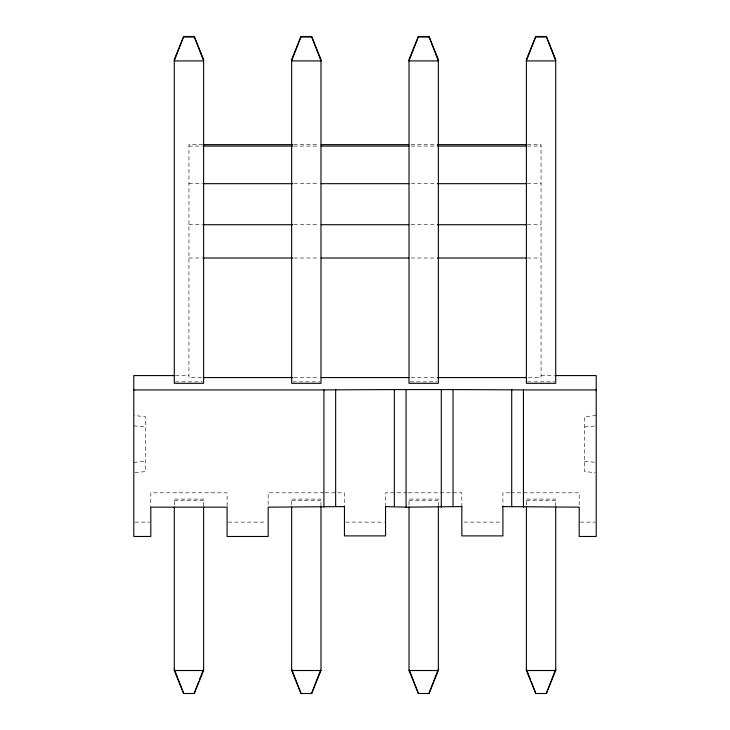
<?xml version="1.0" encoding="UTF-8"?>
<svg xmlns="http://www.w3.org/2000/svg" width="730" height="730" viewBox="0 0 730 730"><rect width="100%" height="100%" fill="white"/><g stroke="black" fill="none" stroke-linecap="round" stroke-linejoin="round"><path stroke-width="0.55" stroke-dasharray="3.65 2.74" d="M596.218 415.516L584.484 416.684L584.484 471.571L595.151 472.639M133.782 462.4L145.516 461.232M584.484 427.023L595.151 425.964M134.849 472.639L145.516 471.571L145.516 416.684L133.782 415.516M202.621 144.631L188.942 144.631L188.942 377.583L202.621 377.583M293.779 144.631L318.846 144.631M411.154 144.631L436.221 144.631M527.379 144.631L541.058 144.631L541.058 377.583L527.379 377.583M188.942 146.073L202.621 146.073M293.779 146.073L318.846 146.073M411.154 146.073L436.221 146.073M527.379 146.073L541.058 146.073M188.942 183.677L202.621 183.677M293.779 183.677L318.846 183.677M411.154 183.677L436.221 183.677M527.379 183.677L541.058 183.677M188.942 224.712L202.621 224.712M293.779 224.712L318.846 224.712M411.154 224.712L436.221 224.712M527.379 224.712L541.058 224.712M188.942 258.009L202.621 258.009M293.779 258.009L318.846 258.009M411.154 258.009L436.221 258.009M527.379 258.009L541.058 258.009M175.437 375.576L188.942 375.576M541.058 375.576L554.563 375.576M293.779 377.583L318.846 377.583M411.154 377.583L436.221 377.583M175.401 381.863L202.484 381.863M292.776 381.863L319.859 381.863M410.141 381.863L437.224 381.863M527.516 381.863L554.599 381.863M323.965 492.805L268.166 492.805L268.166 506.063M325.105 492.805L344.46 492.805L344.46 506.593M407.176 492.805L385.54 492.805L385.54 505.534M408.316 492.805L461.834 492.805L461.834 506.593M509.741 492.805L502.906 492.805L502.906 506.593M510.881 492.805L579.2 492.805L579.2 506.063M174.278 500.534L203.615 500.534M291.644 500.534L320.99 500.534M409.01 500.534L438.356 500.534M526.385 500.534L555.722 500.534M134.913 522.114L149.668 522.114M228.198 522.114L265.948 522.114M345.573 522.114L384.427 522.114M464.052 522.114L501.802 522.114M580.332 522.114L595.087 522.114M584.484 461.232L596.218 462.4M133.782 425.855L145.516 427.023M555.722 505.89L555.722 499.092L526.385 499.092L526.385 505.89M438.356 505.89L438.356 499.092L409.01 499.092L409.01 505.89M320.99 505.89L320.99 499.092L291.644 499.092L291.644 505.89M227.094 506.063L227.094 492.805L150.8 492.805L150.8 507.167M203.615 505.89L203.615 499.092L174.278 499.092L174.278 505.89"/><path stroke-width="1.09" d="M183.668 36.5L174.278 60.919L203.615 60.919L194.226 36.5L183.668 36.5L174.278 59.486L174.278 383.305L203.615 383.305L203.615 59.486L194.226 36.5M301.034 36.5L291.644 60.919L320.99 60.919L311.601 36.5L301.034 36.5L291.644 59.486L291.644 383.305L320.99 383.305L320.99 59.486L311.601 36.5M418.399 36.5L409.01 60.919L438.356 60.919L428.966 36.5L418.399 36.5L409.01 59.486L409.01 383.305L438.356 383.305L438.356 59.486L428.966 36.5M198.715 681.546L194.226 693.5L183.668 693.5L174.278 670.514L174.278 507.031M199.536 679.475L203.615 669.082M535.774 36.5L526.385 60.919L555.722 60.919L546.332 36.5L535.774 36.5L526.385 59.486L526.385 383.305L555.722 383.305L555.722 59.486L546.332 36.5M320.579 670.113L311.601 693.5L301.034 693.5L291.644 670.514L291.644 507.031M438.356 669.082L428.966 693.5L418.399 693.5L409.01 670.514L409.01 507.031M555.722 669.082L546.332 693.5L535.774 693.5L526.385 670.514L526.385 507.031M194.226 693.5L203.615 670.514L203.615 507.031M311.601 693.5L320.99 670.514L320.99 507.031M428.966 693.5L438.356 670.514L438.356 507.031M546.332 693.5L555.722 670.514L555.722 507.031M133.782 389.939L323.919 389.939C390.422 389.455 456.953 389.455 523.447 389.939L596.218 389.939M174.306 375.576L133.782 375.576L133.782 536.477L150.8 536.477L150.8 507.167L227.094 507.167L227.094 536.477L268.166 536.477L268.166 507.167L344.46 506.593M385.54 506.593L406.081 507.167L461.834 506.593M183.668 37.02L194.226 37.02M301.034 37.02L311.601 37.02M418.399 37.02L428.966 37.02M535.774 37.02L546.332 37.02M203.761 144.631L292.639 144.631M321.127 144.631L408.873 144.631M437.361 144.631L526.239 144.631M203.761 146.073L292.639 146.073M321.127 146.073L408.873 146.073M437.361 146.073L526.239 146.073M203.761 183.677L292.639 183.677M321.127 183.677L408.873 183.677M437.361 183.677L526.239 183.677M203.761 224.712L292.639 224.712M321.127 224.712L408.873 224.712M437.361 224.712L526.239 224.712M203.761 258.009L292.639 258.009M321.127 258.009L408.873 258.009M437.361 258.009L526.239 258.009M555.694 375.576L596.218 375.576L596.218 536.477L579.2 536.477L579.2 507.167L502.906 506.593M203.761 377.583L292.639 377.583M321.127 377.583L408.873 377.583M437.361 377.583L526.239 377.583M174.278 670.514L203.615 670.514M291.644 670.514L320.99 670.514M409.01 670.514L438.356 670.514M526.385 670.514L555.722 670.514M526.385 669.082L530.464 679.475M531.285 681.546L535.774 693.5M409.421 670.113L418.399 693.5M291.644 669.082L301.034 693.5M174.278 669.082L183.668 693.5M523.447 389.939L523.447 507.167M511.712 389.364L511.712 506.593M502.906 506.328L502.906 535.902L461.834 535.902L461.834 506.328M453.029 389.364L453.029 506.593M441.294 389.939L441.294 507.167M406.081 389.939L406.081 507.167M394.346 389.364L394.346 506.593M385.54 506.328L385.54 535.902L344.46 535.902L344.46 506.328M335.654 389.364L335.654 506.593M323.919 389.939L323.919 507.167"/></g></svg>
